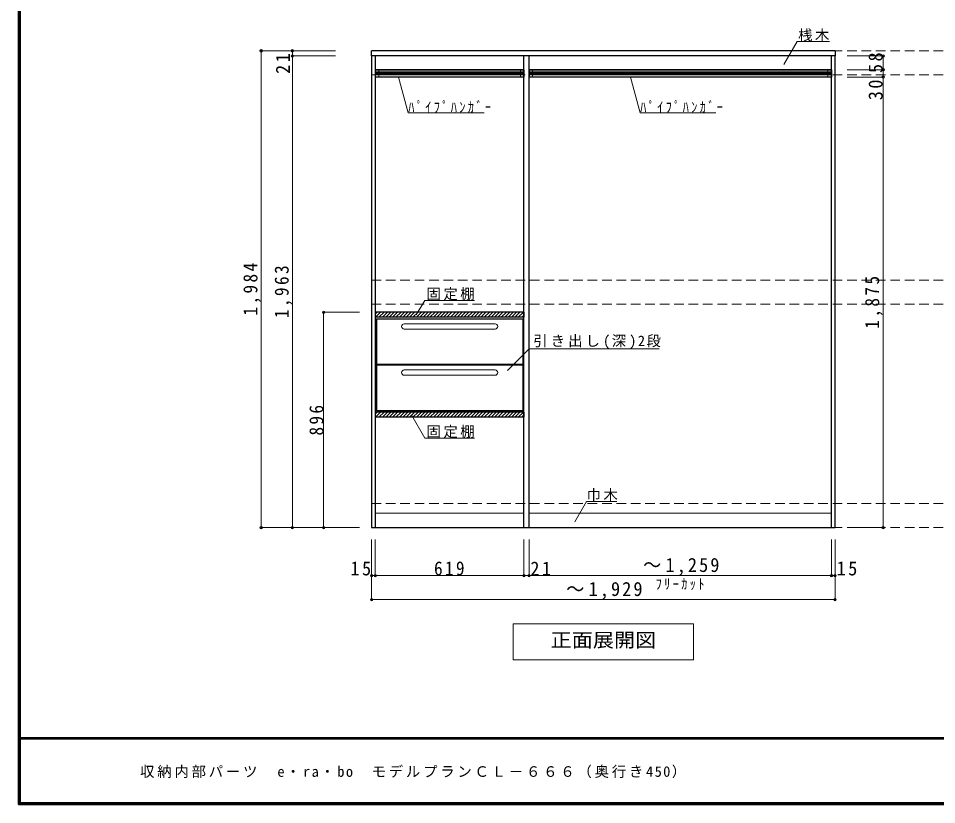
# Model space of a CAD drawing. Units: millimetres, scale not verified. Extents: x -3922 to 3878, y -2932 to 2722.
# Drawn here: x -3922 to -100, y -2864 to 408 of the extents above; entities that cross this region are included whole.
import ezdxf
from ezdxf.enums import TextEntityAlignment as Align

# ---------------------------------------------------------------- set-up
doc = ezdxf.new("R2010")
doc.units = ezdxf.units.MM
doc.header["$LTSCALE"] = 20
doc.header["$PDMODE"] = 32
doc.header["$PDSIZE"] = 10
doc.linetypes.add('DASHED2', pattern=[3, 2, -1])
for name, color, linetype, lineweight in [('0-2', 2, 'Continuous', 35), ('0-3_固定棚', 3, 'Continuous', 25), ('0-6_パイプハンガー', 4, 'Continuous', 9), ('0-7_桟木・巾木', 2, 'Continuous', 35), ('0-8', 7, 'Continuous', 18), ('0-A_文字', 7, 'Continuous', 18), ('0-B_寸法', 7, 'Continuous', 9), ('0-C_ハッチ', 4, 'Continuous', 9), ('F-1_枠', 6, 'Continuous', 40)]:
    doc.layers.add(name, color=color, linetype=linetype, lineweight=lineweight)
doc.layers.add('F-A_文字', color=7, linetype='Continuous')
doc.styles.add('ＭＳ ゴシック', font='')
doc.styles.get('ＭＳ ゴシック').set_extended_font_data('MS Gothic')

msp = doc.modelspace()

# ---------------------------------------------------------------- linework, layer by layer
at = {"layer": '0-2', "color": 3, "lineweight": 25}
for p, q in [((-2451.53, 251.73), (-2451.53, 272.73)), ((-522.53, 272.73), (-2451.53, 272.73)), ((-522.53, 272.73), (-522.53, 251.73)), ((-2451.53, 251.73), (-2451.53, -1711.27)), ((-522.53, 251.73), (-2451.53, 251.73)), ((-2436.53, 251.73), (-2436.53, -1711.27)), ((-1817.53, -1711.27), (-1817.53, 251.73)), ((-1796.53, -1711.27), (-1796.53, 251.73)), ((-537.53, -1711.27), (-537.53, 251.73)), ((-522.53, -1711.27), (-522.53, 251.73)), ((-2451.53, -1711.27), (-522.53, -1711.27))]:
    msp.add_line(p, q, dxfattribs=at)
at = {"layer": '0-3_固定棚'}
for p, q in [((-1817.53, -815.27), (-2436.53, -815.27)), ((-2436.53, -815.27), (-2436.53, -836.27)), ((-1817.53, -836.27), (-2436.53, -836.27)), ((-1817.53, -815.27), (-1817.53, -836.27))]:
    msp.add_line(p, q, dxfattribs=at)
for points in [[(-1817.53, -1231.27), (-1817.53, -1252.27), (-2436.53, -1252.27)], [(-1817.53, -1231.27), (-2436.53, -1231.27), (-2436.53, -1252.27)]]:
    msp.add_lwpolyline(points, dxfattribs=at)
at = {"layer": '0-6_パイプハンガー', "color": 3, "lineweight": 25}
for p, q in [((-2436.53, 193.73), (-2436.53, 163.73)), ((-1817.53, 193.73), (-2436.53, 193.73)), ((-1817.53, 193.73), (-1817.53, 163.73)), ((-537.53, 193.73), (-1796.53, 193.73)), ((-1796.53, 193.73), (-1796.53, 163.73)), ((-537.53, 193.73), (-537.53, 163.73)), ((-1817.53, 163.73), (-2436.53, 163.73)), ((-537.53, 163.73), (-1796.53, 163.73))]:
    msp.add_line(p, q, dxfattribs=at)
at = {"layer": '0-6_パイプハンガー', "color": 7, "lineweight": 18}
for p, q in [((-2421.53, 193.73), (-2421.53, 163.73)), ((-1832.53, 193.73), (-1832.53, 163.73)), ((-1781.53, 193.73), (-1781.53, 163.73)), ((-552.53, 193.73), (-552.53, 163.73))]:
    msp.add_line(p, q, dxfattribs=at)
at = {"layer": '0-6_パイプハンガー'}
for p, q in [((-2436.53, 184.73), (-1817.53, 184.73)), ((-2436.53, 180.73), (-1817.53, 180.73)), ((-2436.53, 176.73), (-1817.53, 176.73)), ((-2436.53, 172.73), (-1817.53, 172.73)), ((-1796.53, 184.73), (-537.53, 184.73)), ((-1796.53, 180.73), (-537.53, 180.73)), ((-1796.53, 176.73), (-537.53, 176.73)), ((-1796.53, 172.73), (-537.53, 172.73))]:
    msp.add_line(p, q, dxfattribs=at)
at = {"layer": '0-7_桟木・巾木', "color": 7, "lineweight": 18}
for p, q in [((-1817.53, 191.73), (-2436.53, 191.73)), ((-537.53, 191.73), (-1796.53, 191.73)), ((-2436.53, -1651.27), (-1817.53, -1651.27)), ((-1796.53, -1651.27), (-537.53, -1651.27))]:
    msp.add_line(p, q, dxfattribs=at)
at = {"layer": '0-8', "color": 3, "lineweight": 25}
for p, q in [((-2431.53, -843.27), (-2431.53, -1224.27)), ((-2431.53, -843.27), (-1822.53, -843.27)), ((-1822.53, -843.27), (-1822.53, -1224.27)), ((-1822.53, -1032.27), (-2431.53, -1032.27)), ((-1822.53, -1035.27), (-2431.53, -1035.27)), ((-2431.53, -1224.27), (-1822.53, -1224.27))]:
    msp.add_line(p, q, dxfattribs=at)
at = {"layer": '0-8'}
for p, q in [((-2316.03, -863.27), (-1938.03, -863.27)), ((-2316.03, -885.27), (-1938.03, -885.27)), ((-2316.03, -1055.27), (-1938.03, -1055.27)), ((-2316.03, -1077.27), (-1938.03, -1077.27)), ((-2431.53, -1224.27), (-2436.53, -1224.27)), ((-1822.53, -1224.27), (-1817.53, -1224.27))]:
    msp.add_line(p, q, dxfattribs=at)
for points in [[(-2431.53, -843.27), (-2436.53, -843.27), (-2436.53, -1224.27)], [(-1822.53, -843.27), (-1817.53, -843.27), (-1817.53, -1224.27)]]:
    msp.add_lwpolyline(points, dxfattribs=at)
for centre, start, end in [((-2316.03, -874.27), 90, 270), ((-1938.03, -874.27), 270, 90), ((-2316.03, -1066.27), 90, 270), ((-1938.03, -1066.27), 270, 90)]:
    msp.add_arc(centre, 11, start, end, dxfattribs=at)
at = {"layer": '0-A_文字'}
for p, q in [((-735.94, 216.5), (-681.12, 311.47)), ((-546.53, 311.47), (-681.12, 311.47)), ((-2339.32, 163.73), (-2299.31, 14.41)), ((-1374.04, 163.73), (-1334.02, 14.41)), ((-1983.83, 14.41), (-2299.31, 14.41)), ((-1018.54, 14.41), (-1334.02, 14.41)), ((-2265.64, -826.33), (-2230.62, -765.68)), ((-2023.44, -765.68), (-2230.62, -765.68)), ((-1796.57, -967.94), (-1885.99, -1057.35)), ((-1796.57, -967.94), (-1255.33, -967.94)), ((-1606.02, -1686.83), (-1557.27, -1602.39)), ((-1557.27, -1602.39), (-1431.24, -1602.39)), ((-1112.03, -2111.27), (-1112.03, -2261.27)), ((-1862.03, -2261.27), (-1112.03, -2261.27))]:
    msp.add_line(p, q, dxfattribs=at)
for points in [[(-2023.44, -1339.03), (-2230.62, -1339.03), (-2285.01, -1244.82)], [(-1112.03, -2111.27), (-1862.03, -2111.27), (-1862.03, -2261.27)]]:
    msp.add_lwpolyline(points, dxfattribs=at)
at = {"layer": '0-B_寸法', "color": 4}
for p, q in [((-2911.53, 272.73), (-2911.53, -1711.27)), ((-2911.53, 272.73), (-2781.53, 272.73)), ((-2781.53, 272.73), (-2781.53, 251.73)), ((-2781.53, 272.73), (-2601.53, 272.73)), ((-2781.53, 251.73), (-2601.53, 251.73)), ((-2781.53, 251.73), (-2781.53, -1711.27)), ((-322.53, 251.73), (-472.53, 251.73)), ((-322.53, 251.73), (-322.53, 193.73)), ((-322.53, 193.73), (-472.53, 193.73)), ((-322.53, 193.73), (-322.53, 163.73)), ((-322.53, 163.73), (-472.53, 163.73)), ((-322.53, 163.73), (-322.53, -1711.27)), ((-2651.53, -815.27), (-2501.53, -815.27)), ((-2651.53, -1711.27), (-2651.53, -815.27)), ((-2911.53, -1711.27), (-2781.53, -1711.27)), ((-2781.53, -1711.27), (-2501.53, -1711.27)), ((-322.53, -1711.27), (-472.53, -1711.27)), ((-2451.53, -1911.27), (-2451.53, -1761.27)), ((-2436.53, -1911.27), (-2436.53, -1761.27)), ((-1817.53, -1911.27), (-1817.53, -1761.27)), ((-1796.53, -1911.27), (-1796.53, -1761.27)), ((-537.53, -1911.27), (-537.53, -1761.27)), ((-522.53, -1911.27), (-522.53, -1761.27)), ((-2436.53, -1911.27), (-2451.53, -1911.27)), ((-2451.53, -2011.27), (-2451.53, -1911.27)), ((-1817.53, -1911.27), (-2436.53, -1911.27)), ((-1796.53, -1911.27), (-1817.53, -1911.27)), ((-537.53, -1911.27), (-1796.53, -1911.27)), ((-522.53, -1911.27), (-537.53, -1911.27)), ((-522.53, -2011.27), (-522.53, -1911.27)), ((-2451.53, -2011.27), (-522.53, -2011.27))]:
    msp.add_line(p, q, dxfattribs=at)
at = {"layer": '0-B_寸法', "color": 4, "linetype": 'DASHED2'}
for p, q in [((2567.47, 272.73), (-2451.53, 272.73)), ((2567.47, 172.73), (-2451.53, 172.73)), ((2567.47, -681.27), (-2451.53, -681.27)), ((2567.47, -781.27), (-2451.53, -781.27)), ((2567.47, -1611.27), (-2451.53, -1611.27)), ((2567.47, -1711.27), (-2451.53, -1711.27))]:
    msp.add_line(p, q, dxfattribs=at)
at = {"layer": '0-B_寸法'}
for p in [(-2911.53, 272.73), (-2781.53, 272.73), (-2781.53, 251.73), (-322.53, 251.73), (-322.53, 193.73), (-322.53, 163.73), (-2651.53, -815.27), (-2911.53, -1711.27), (-2781.53, -1711.27), (-2651.53, -1711.27), (-322.53, -1711.27), (-2451.53, -1911.27), (-2436.53, -1911.27), (-1817.53, -1911.27), (-1796.53, -1911.27), (-537.53, -1911.27), (-522.53, -1911.27), (-2451.53, -2011.27), (-522.53, -2011.27)]:
    msp.add_point(p, dxfattribs=at)
at = {"layer": '0-C_ハッチ'}
for p, q in [((-2436.53, -823.46), (-2428.34, -815.27)), ((-2435.19, -836.27), (-2414.19, -815.27)), ((-2421.05, -836.27), (-2400.05, -815.27)), ((-2406.91, -836.27), (-2385.91, -815.27)), ((-2392.77, -836.27), (-2371.77, -815.27)), ((-2378.63, -836.27), (-2357.63, -815.27)), ((-2364.48, -836.27), (-2343.48, -815.27)), ((-2350.34, -836.27), (-2329.34, -815.27)), ((-2336.2, -836.27), (-2315.2, -815.27)), ((-2322.06, -836.27), (-2301.06, -815.27)), ((-2307.91, -836.27), (-2286.91, -815.27)), ((-2293.77, -836.27), (-2272.77, -815.27)), ((-2279.63, -836.27), (-2258.63, -815.27)), ((-2265.49, -836.27), (-2244.49, -815.27)), ((-2251.35, -836.27), (-2230.35, -815.27)), ((-2237.2, -836.27), (-2216.2, -815.27)), ((-2223.06, -836.27), (-2202.06, -815.27)), ((-2208.92, -836.27), (-2187.92, -815.27)), ((-2194.78, -836.27), (-2173.78, -815.27)), ((-2180.64, -836.27), (-2159.64, -815.27)), ((-2166.49, -836.27), (-2145.49, -815.27)), ((-2152.35, -836.27), (-2131.35, -815.27)), ((-2138.21, -836.27), (-2117.21, -815.27)), ((-2124.07, -836.27), (-2103.07, -815.27)), ((-2109.92, -836.27), (-2088.92, -815.27)), ((-2095.78, -836.27), (-2074.78, -815.27)), ((-2081.64, -836.27), (-2060.64, -815.27)), ((-2067.5, -836.27), (-2046.5, -815.27)), ((-2053.36, -836.27), (-2032.36, -815.27)), ((-2039.21, -836.27), (-2018.21, -815.27)), ((-2025.07, -836.27), (-2004.07, -815.27)), ((-2010.93, -836.27), (-1989.93, -815.27)), ((-1996.79, -836.27), (-1975.79, -815.27)), ((-1982.65, -836.27), (-1961.65, -815.27)), ((-1968.5, -836.27), (-1947.5, -815.27)), ((-1954.36, -836.27), (-1933.36, -815.27)), ((-1940.22, -836.27), (-1919.22, -815.27)), ((-1926.08, -836.27), (-1905.08, -815.27)), ((-1911.93, -836.27), (-1890.93, -815.27)), ((-1897.79, -836.27), (-1876.79, -815.27)), ((-1883.65, -836.27), (-1862.65, -815.27)), ((-1869.51, -836.27), (-1848.51, -815.27)), ((-1855.37, -836.27), (-1834.37, -815.27)), ((-1841.22, -836.27), (-1820.22, -815.27)), ((-1827.08, -836.27), (-1817.53, -826.72)), ((-2436.53, -1239.46), (-2428.34, -1231.27)), ((-2435.19, -1252.27), (-2414.19, -1231.27)), ((-2421.05, -1252.27), (-2400.05, -1231.27)), ((-2406.91, -1252.27), (-2385.91, -1231.27)), ((-2392.77, -1252.27), (-2371.77, -1231.27)), ((-2378.63, -1252.27), (-2357.63, -1231.27)), ((-2364.48, -1252.27), (-2343.48, -1231.27)), ((-2350.34, -1252.27), (-2329.34, -1231.27)), ((-2336.2, -1252.27), (-2315.2, -1231.27)), ((-2322.06, -1252.27), (-2301.06, -1231.27)), ((-2307.91, -1252.27), (-2286.91, -1231.27)), ((-2293.77, -1252.27), (-2272.77, -1231.27)), ((-2279.63, -1252.27), (-2258.63, -1231.27)), ((-2265.49, -1252.27), (-2244.49, -1231.27)), ((-2251.35, -1252.27), (-2230.35, -1231.27)), ((-2237.2, -1252.27), (-2216.2, -1231.27)), ((-2223.06, -1252.27), (-2202.06, -1231.27)), ((-2208.92, -1252.27), (-2187.92, -1231.27)), ((-2194.78, -1252.27), (-2173.78, -1231.27)), ((-2180.64, -1252.27), (-2159.64, -1231.27)), ((-2166.49, -1252.27), (-2145.49, -1231.27)), ((-2152.35, -1252.27), (-2131.35, -1231.27)), ((-2138.21, -1252.27), (-2117.21, -1231.27)), ((-2124.07, -1252.27), (-2103.07, -1231.27)), ((-2109.92, -1252.27), (-2088.92, -1231.27)), ((-2095.78, -1252.27), (-2074.78, -1231.27)), ((-2081.64, -1252.27), (-2060.64, -1231.27)), ((-2067.5, -1252.27), (-2046.5, -1231.27)), ((-2053.36, -1252.27), (-2032.36, -1231.27)), ((-2039.21, -1252.27), (-2018.21, -1231.27)), ((-2025.07, -1252.27), (-2004.07, -1231.27)), ((-2010.93, -1252.27), (-1989.93, -1231.27)), ((-1996.79, -1252.27), (-1975.79, -1231.27)), ((-1982.65, -1252.27), (-1961.65, -1231.27)), ((-1968.5, -1252.27), (-1947.5, -1231.27)), ((-1954.36, -1252.27), (-1933.36, -1231.27)), ((-1940.22, -1252.27), (-1919.22, -1231.27)), ((-1926.08, -1252.27), (-1905.08, -1231.27)), ((-1911.93, -1252.27), (-1890.93, -1231.27)), ((-1897.79, -1252.27), (-1876.79, -1231.27)), ((-1883.65, -1252.27), (-1862.65, -1231.27)), ((-1869.51, -1252.27), (-1848.51, -1231.27)), ((-1855.37, -1252.27), (-1834.37, -1231.27)), ((-1841.22, -1252.27), (-1820.22, -1231.27)), ((-1827.08, -1252.27), (-1817.53, -1242.72))]:
    msp.add_line(p, q, dxfattribs=at)
at = {"layer": 'F-1_枠'}
for p, q in [((-3922.03, 2722.29), (-3922.03, -2864.37)), ((-3918.7, 2722.29), (-3918.7, -2864.37)), ((-3915.36, 2722.29), (-3915.36, -2864.37)), ((3877.97, -2587.71), (-3922.03, -2587.71)), ((3877.97, -2591.04), (-3922.03, -2591.04)), ((3877.97, -2857.71), (-3922.03, -2857.71)), ((3877.97, -2861.04), (-3922.03, -2861.04)), ((3877.97, -2864.37), (-3922.03, -2864.37))]:
    msp.add_line(p, q, dxfattribs=at)

# ---------------------------------------------------------------- texts
at = {"layer": '0-A_文字', "style": 'ＭＳ ゴシック', "width": 1.1}
msp.add_text('正面展開図', height=58.65, dxfattribs=at).set_placement((-1707.03, -2226.27), align=Align.BOTTOM_LEFT)
at = {"layer": '0-A_文字', "char_height": 43.99, "attachment_point": 7, "style": 'ＭＳ ゴシック'}
for s, insert in [('\\T1.17;桟木', (-676.53, 311.47)), ('\\T1.39;\\W0.85;ﾊﾟｲﾌﾟﾊﾝｶﾞｰ', (-2299.31, 14.41)), ('\\T1.39;\\W0.85;ﾊﾟｲﾌﾟﾊﾝｶﾞｰ', (-1334.02, 14.41)), ('\\T1.17;固定棚', (-2223.44, -765.68)), ('\\T1.21;引き出し(深)2段', (-1778.97, -967.94)), ('\\T1.17;固定棚', (-2223.44, -1339.03)), ('\\T1.17;巾木', (-1557.27, -1602.39)), ('\\T1.39;\\W0.85;ﾌﾘｰｶｯﾄ', (-1269.53, -1971.27))]:
    msp.add_mtext(s, dxfattribs=dict(at, insert=insert))
at = {"layer": '0-B_寸法', "char_height": 58.65, "attachment_point": 7, "rotation": 90, "style": 'ＭＳ ゴシック'}
for s, insert in [('\\T1.27;\\W0.95;21', (-2791.92, 176.73)), ('\\T1.27;\\W0.95;58', (-324.17, 180.23)), ('\\T1.27;\\W0.95;30', (-324.17, 67.2)), ('\\T1.28;\\W0.9;1,984', (-2911.92, -829.27)), ('\\T1.28;\\W0.9;1,963', (-2781.92, -839.77)), ('\\T1.28;\\W0.9;1,875', (-324.17, -883.77)), ('\\T1.27;\\W0.9;896', (-2651.53, -1328.27))]:
    msp.add_mtext(s, dxfattribs=dict(at, insert=insert))
at = {"layer": '0-B_寸法', "char_height": 58.65, "attachment_point": 7, "style": 'ＭＳ ゴシック'}
for s, insert in [('\\T1.27;\\W0.95;15', (-2539.81, -1911.27)), ('\\T1.27;\\W0.9;619', (-2192.03, -1911.27)), ('\\T1.27;\\W0.95;21', (-1791.14, -1911.27)), ('\\T1.23;\\W0.95;～1,259', (-1322.03, -1911.27)), ('\\T1.27;\\W0.95;15', (-516.28, -1911.27)), ('\\T1.23;\\W0.95;～1,929', (-1642.03, -2011.27))]:
    msp.add_mtext(s, dxfattribs=dict(at, insert=insert))
at = {"layer": 'F-A_文字', "insert": (-3415.36, -2754.37), "char_height": 43.99, "attachment_point": 7, "style": 'ＭＳ ゴシック'}
msp.add_mtext('\\T1.19;収納内部パーツ\u3000e・ra・bo\u3000モデルプランＣＬ－６６６（奥行き450）', dxfattribs=at)

doc.saveas('drawing.dxf')
